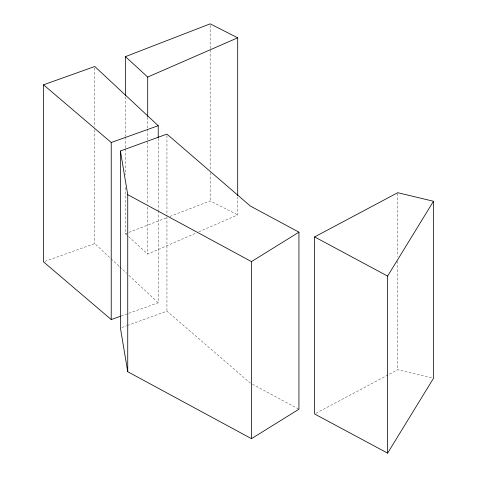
<?xml version="1.0" encoding="UTF-8"?>
<svg xmlns="http://www.w3.org/2000/svg" width="477" height="477" viewBox="0 0 477 477"><rect width="100%" height="100%" fill="white"/><g stroke="black" fill="none" stroke-linecap="round" stroke-linejoin="round"><path stroke-width="0.36" stroke-dasharray="2.38 1.79" d="M315.917 413.291L397.735 369.758L432.049 377.975M128.689 236.693L147.703 254.116L196.107 233.009M198.831 231.822L237.695 214.883L237.695 197.025M125.427 187.58L125.427 233.706L128.206 232.633M128.903 232.359L167.099 217.578M169.878 216.504L210.154 200.912L237.695 214.883M121.802 327.526L126.667 325.761M127.359 325.511L166.944 311.165L250.431 383.162M44.904 261.378L94.78 243.562L110.509 258.236M121.045 316.054L128.063 313.55M128.766 313.3L158.227 302.776L158.227 212.009M252.399 384.218L298.936 409.224M125.427 233.706L128.146 236.193M111.046 258.743L119.184 266.333M119.727 266.84L126.775 273.422M128.945 275.444L158.227 302.776M397.735 193.441L397.735 256.674M397.735 261.14L397.735 369.758M210.154 25.341L210.154 49.143M210.154 49.888L210.154 169.669M210.154 172.644L210.154 200.912M166.944 135.593L166.944 215.938M166.944 216.683L166.944 311.165M158.227 138.36L158.227 211.263M147.703 117.223L147.703 128.385M147.703 129.13L147.703 204.269M147.703 207.245L147.703 254.116M125.427 96.813L125.427 136.243M125.427 136.988L125.427 148.15M125.427 148.896L125.427 174.934M94.78 67.984L94.78 126.757M94.78 129.738L94.78 243.562"/><path stroke-width="0.72" d="M387.616 453.15L387.616 276.088L433.48 201.252L397.735 192.696L314.611 236.92L314.611 413.982L387.616 453.15L433.48 378.321L433.48 201.252M251.468 438.667L251.468 261.605L298.936 232.162L250.431 206.094L166.944 134.103L120.419 150.965L120.419 328.027L127.735 371.732L251.468 438.667L298.936 409.224L298.936 232.162M237.695 37.814L210.154 23.85L125.427 56.644L147.703 77.053L237.695 37.814L237.695 195.534M120.347 316.305L111.224 319.56L43.52 261.873L43.52 84.805L94.78 66.5L158.227 125.707L158.227 137.614M43.52 84.805L111.224 142.498L158.227 125.707M314.611 236.92L387.616 276.088M251.468 261.605L127.735 194.664L120.419 150.965M147.703 77.053L147.703 116.483M127.735 194.664L127.735 371.732M125.427 56.644L125.427 95.328M111.224 142.498L111.224 319.56"/></g></svg>
